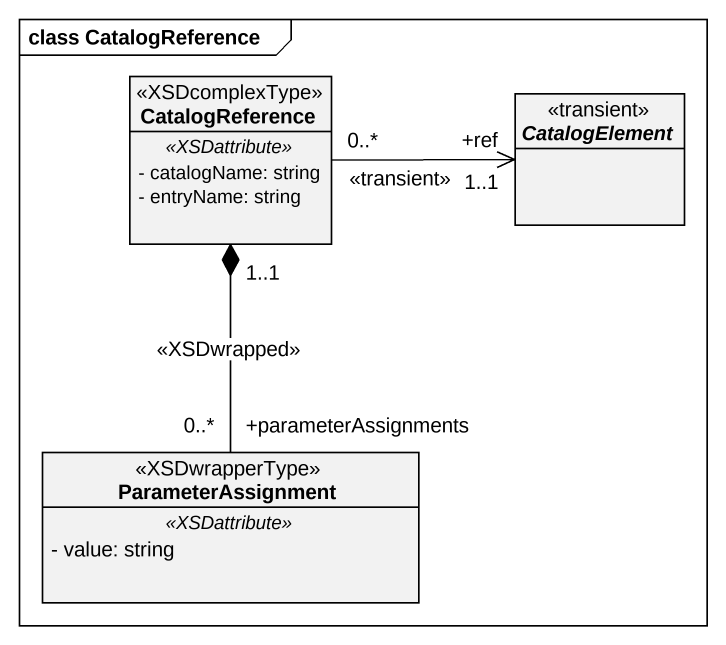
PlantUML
@startuml
mainframe class CatalogReference
hide circle
hide empty members
skinparam classAttributeIconSize 0
class CatalogReference <<XSDcomplexType>> {
  .. <<XSDattribute>> ..
  - catalogName: string
  - entryName: string
}
interface CatalogElement <<transient>>
class ParameterAssignment <<XSDwrapperType>> {
  .. <<XSDattribute>> ..
  - value: string
}
CatalogReference "0..*" -right-> "+ref\n1..1" CatalogElement : <<transient>>
CatalogReference "1..1" *-- "+parameterAssignments\n0..*" ParameterAssignment : <<XSDwrapped>>
@enduml
